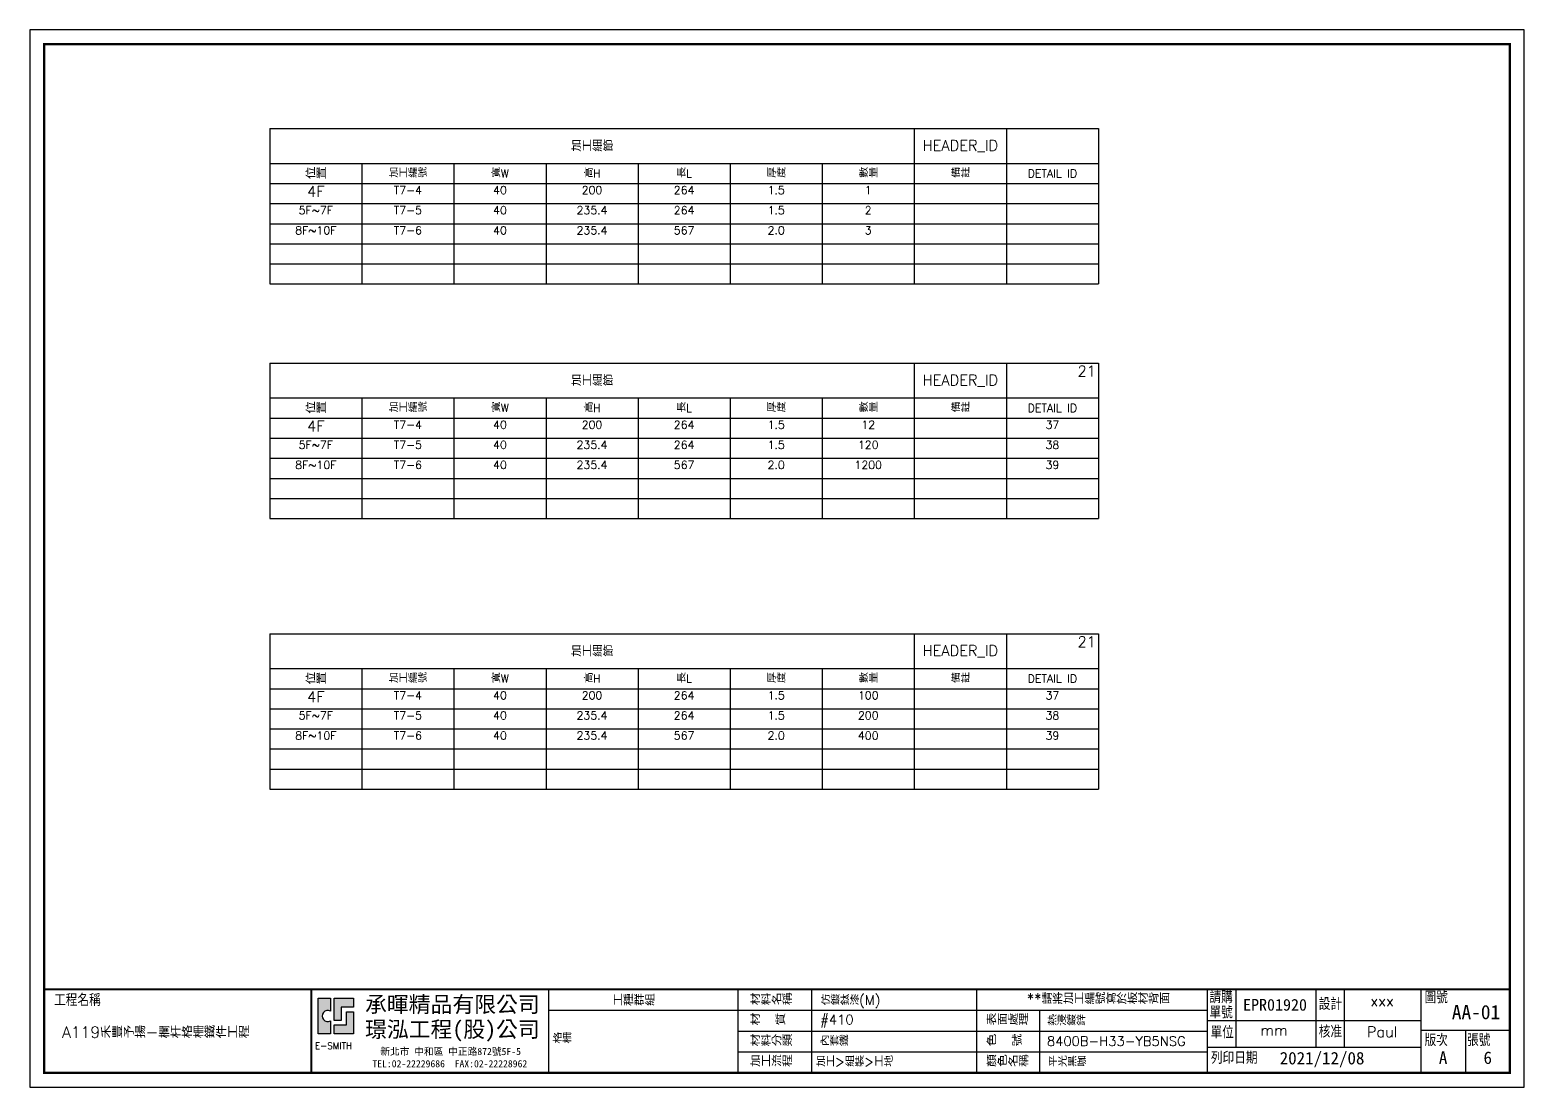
# Model space of a CAD drawing. Header units: millimetres. Extents: x 0 to 1621, y 0 to 297.
# Drawn here: x 1201 to 1621, y 0 to 297 of the extents above; entities that cross this region are included whole.
import ezdxf
from ezdxf.enums import TextEntityAlignment as Align

# ---------------------------------------------------------------- set-up
doc = ezdxf.new("R2010")
doc.units = ezdxf.units.MM
doc.header["$LTSCALE"] = 8
doc.layers.add('圖框', color=140, linetype='Continuous')
doc.styles.get("Standard").update_dxf_attribs({"font": 'romans.shx', "bigfont": '@chineset.shx'})
doc.styles.add('圖框文字', font='kaiu.ttf')
doc.styles.add('標楷', font='kaiu.ttf', dxfattribs={"width": 0.6, "height": 3.5})

# ---------------------------------------------------------------- blocks, each defined once
blk = doc.blocks.new('*T8')
at = {"color": 0, "linetype": 'ByBlock', "lineweight": -2, "transparency": 16777216}
for p, q in [((0, 0), (232.94, 0)), ((0, 0), (0, -43.67)), ((181.17, 0), (181.17, -43.67)), ((207.06, 0), (207.06, -43.67)), ((232.94, 0), (232.94, -43.67)), ((0, -9.79), (232.94, -9.79)), ((25.88, -9.79), (25.88, -43.67)), ((51.76, -9.79), (51.76, -43.67)), ((77.65, -9.79), (77.65, -43.67)), ((103.53, -9.79), (103.53, -43.67)), ((129.41, -9.79), (129.41, -43.67)), ((155.29, -9.79), (155.29, -43.67)), ((0, -15.43), (232.94, -15.43)), ((0, -21.08), (232.94, -21.08)), ((0, -26.73), (232.94, -26.73)), ((0, -32.37), (232.94, -32.37)), ((0, -38.02), (232.94, -38.02)), ((0, -43.67), (232.94, -43.67))]:
    blk.add_line(p, q, dxfattribs=at)
at = {"color": 7, "true_color": 0xffffff, "transparency": 16777216}
for s, insert, char_height, width, attachment_point in [('加工細節', (90.59, -4.89), 3, 179.6747, 5), ('HEADER_ID', (194.12, -4.89), 3, 24.3821, 5), ('21', (232.19, -0.75), 3, 24.3821, 3), ('位置', (12.94, -12.61), 3, 24.3821, 5), ('加工編號', (38.82, -12.61), 2.25, 24.3821, 5), ('寬W', (64.71, -12.61), 2.25, 24.3821, 5), ('高H', (90.59, -12.61), 2.25, 24.3821, 5), ('長L', (116.47, -12.61), 2.25, 24.3821, 5), ('厚度', (142.35, -12.61), 2.25, 24.3821, 5), ('數量', (168.23, -12.61), 2.25, 24.3821, 5), ('備註', (194.12, -12.61), 2.25, 24.3821, 5), ('DETAIL ID', (220, -12.61), 2.25, 24.3821, 5), ('4F', (12.94, -16.18), 3, 24.3821, 2), ('T7-4', (38.82, -16.18), 2.25, 24.3821, 2), ('40', (64.71, -16.18), 2.25, 24.3821, 2), ('200', (90.59, -16.18), 2.25, 24.3821, 2), ('264', (116.47, -16.18), 2.25, 24.3821, 2), ('1.5', (142.35, -16.18), 2.25, 24.3821, 2), ('100', (168.23, -16.18), 2.25, 24.3821, 2), ('37', (220, -16.18), 2.25, 24.3821, 2), ('5F~7F', (12.94, -21.83), 2.25, 24.3821, 2), ('T7-5', (38.82, -21.83), 2.25, 24.3821, 2), ('40', (64.71, -21.83), 2.25, 24.3821, 2), ('235.4', (90.59, -21.83), 2.25, 24.3821, 2), ('264', (116.47, -21.83), 2.25, 24.3821, 2), ('1.5', (142.35, -21.83), 2.25, 24.3821, 2), ('200', (168.23, -21.83), 2.25, 24.3821, 2), ('38', (220, -21.83), 2.25, 24.3821, 2), ('8F~10F', (12.94, -27.48), 2.25, 24.3821, 2), ('T7-6', (38.82, -27.48), 2.25, 24.3821, 2), ('40', (64.71, -27.48), 2.25, 24.3821, 2), ('235.4', (90.59, -27.48), 2.25, 24.3821, 2), ('567', (116.47, -27.48), 2.25, 24.3821, 2), ('2.0', (142.35, -27.48), 2.25, 24.3821, 2), ('400', (168.23, -27.48), 2.25, 24.3821, 2), ('39', (220, -27.48), 2.25, 24.3821, 2)]:
    blk.add_mtext(s, dxfattribs=dict(at, insert=insert, char_height=char_height, width=width, attachment_point=attachment_point))
blk = doc.blocks.new('pr_no')
at = {"layer": '圖框', "color": 6, "style": '標楷'}
blk.add_text('EPR01920', height=3.3, dxfattribs=at).set_placement((-0.19, 2.79), align=Align.CENTER)
blk = doc.blocks.new('version')
at = {"layer": '圖框', "color": 6, "style": '標楷'}
blk.add_text('A', height=3.5, dxfattribs=at).set_placement((0.06, 2.51), align=Align.CENTER)
blk = doc.blocks.new('A3圖框')
at = {"layer": '圖框'}
h = blk.add_hatch(color=256, dxfattribs=at)
h.paths.add_polyline_path([(87.52, 22.46), (91, 22.46), (91, 25), (85.48, 25), (85.48, 18.71), (87.52, 18.71)])
h.paths.add_polyline_path([(84.47, 21.3), (84.47, 25), (81.01, 25), (81.01, 15), (84.47, 15), (84.47, 18.63, -1.73557)])
h.paths.add_polyline_path([(85.48, 17.45), (85.48, 15), (91, 15), (91, 21.19), (88.98, 21.19), (88.98, 17.45)])
for p, q in [((145.73, 27.49), (145.73, 4)), ((198.99, 27.49), (198.99, 4)), ((219.66, 27.49), (219.66, 4)), ((266.06, 27.49), (266.06, 4)), ((331, 4), (331, 27.49)), ((339, 27.49), (339, 11.26)), ((361.43, 27.49), (361.43, 11.26)), ((369.43, 27.49), (369.43, 11.26)), ((391, 27.55), (391, 4)), ((331, 21.56), (145.73, 21.56)), ((283.82, 21.56), (283.82, 4)), ((331, 18.68), (391, 18.68)), ((331, 15.65), (198.99, 15.65)), ((391, 16), (416, 16)), ((403.5, 16), (403.5, 4)), ((331, 9.77), (198.99, 9.77)), ((331, 11.26), (391, 11.26))]:
    blk.add_line(p, q, dxfattribs=at)
at = {"layer": '圖框', "color": 220}
blk.add_lwpolyline([(0, 0), (420, 0), (420, 297), (0, 297)], close=True, dxfattribs=at)
at = {"layer": '圖框', "const_width": 0.6}
blk.add_lwpolyline([(416, 4), (416, 4), (416, 293), (416, 293), (4, 293), (4, 4)], close=True, dxfattribs=at)
for points in [[(4, 27.49), (416, 27.49)], [(79.11, 27.49), (79.11, 4)]]:
    blk.add_lwpolyline(points, dxfattribs=at)
at = {"layer": '圖框'}
blk.add_lwpolyline([(84.47, 25), (84.47, 21.3, 1.73557), (84.47, 18.63), (84.47, 15), (81.01, 15), (81.01, 25)], format="xyb", close=True, dxfattribs=at)
for points in [[(87.52, 18.71), (85.48, 18.71), (85.48, 25), (91, 25), (91, 22.46), (87.52, 22.46)], [(85.48, 15), (85.48, 17.45), (88.98, 17.45), (88.98, 21.19), (91, 21.19), (91, 15)]]:
    blk.add_lwpolyline(points, close=True, dxfattribs=at)
at = {"layer": '圖框', "style": '標楷', "width": 0.8}
for s, p in [('工程名稱', (13.37, 23.08)), ('請購', (334.82, 23.9)), ('設計', (365.55, 21.98)), ('圖號', (395.3, 23.84)), ('單號', (334.82, 19.6)), ('單位', (335.12, 13.99)), ('核准', (365.55, 14.2)), ('版次', (395.3, 11.84)), ('張號', (407.25, 11.84)), ('列印日期', (338.52, 6.85))]:
    blk.add_text(s, height=3, dxfattribs=at).set_placement(p, align=Align.CENTER)
at = {"layer": '圖框'}
for s, height, style, p in [('承暉精品有限公司', 4.5, '標楷', (118.75, 21)), ('璟泓工程(股)公司', 4.5, '標楷', (118.75, 14)), ('新北市 中和區 中正路872號5F-5', 2, '圖框文字', (118.26, 9)), ('TEL:02-22229686  FAX:02-22228962', 2, '圖框文字', (118.03, 5.56))]:
    blk.add_text(s, height=height, dxfattribs=dict(at, style=style)).set_placement(p, align=Align.CENTER)
for s, height, p in [('工種群組', 3, (163.7, 22.93)), ('材料名稱', 3, (202.34, 23.15)), ('**請將加工編號寫於板材背面', 3, (280.24, 23.37)), ('材  質', 3, (202.34, 17.47)), ('表面處理', 3, (268.77, 17.47)), ('材料分類', 3, (202.34, 11.58)), ('色  號', 3, (268.77, 11.58)), ('E-SMITH', 1.8, (80.12, 10.7)), ('加工流程', 3, (202.34, 5.81)), ('顏色名稱', 3, (268.77, 5.81))]:
    blk.add_text(s, height=height, dxfattribs=at).set_placement(p)
blk.add_text('mm', height=3, dxfattribs=at).set_placement((349.7, 14.47), align=Align.CENTER)
at = {"layer": '圖框', "insert": (351.3, 9.88), "char_height": 3.5, "attachment_point": 1, "style": '圖框文字'}
blk.add_mtext('2021/12/08', dxfattribs=at)
blk = doc.blocks.new('標準A3')
at = {"layer": '圖框'}
blk.add_blockref('A3圖框', (0, 0), dxfattribs=at)
at = {"layer": '圖框', "color": 3}
for tag, p, height in [('product_name', (222.29, 23.09), 2.7), ('project_name', (9.8, 13.83), 3.2), ('job_working_plan_name_001', (146.88, 16.59), 2.7), ('spec', (222.16, 17.6), 2.7), ('surface_treatment', (285.95, 17.33), 2.7), ('job_working_plan_name_002', (146.82, 12.09), 2.7), ('product_catelog', (222.03, 11.6), 2.7), ('color_no', (285.88, 11.55), 2.7), ('operation_flow_001', (220.9, 5.83), 2.7), ('color_name', (286.15, 5.78), 2.7), ('operation_flow_002', (220.3, 1.33), 2.7)]:
    blk.add_attdef(tag, p, '', height=height, dxfattribs=at)
blk = doc.blocks.new('*T9')
at = {"color": 0, "linetype": 'ByBlock', "lineweight": -2, "transparency": 16777216}
for p, q in [((0, 0), (232.94, 0)), ((0, 0), (0, -43.67)), ((181.17, 0), (181.17, -43.67)), ((207.06, 0), (207.06, -43.67)), ((232.94, 0), (232.94, -43.67)), ((0, -9.79), (232.94, -9.79)), ((25.88, -9.79), (25.88, -43.67)), ((51.76, -9.79), (51.76, -43.67)), ((77.65, -9.79), (77.65, -43.67)), ((103.53, -9.79), (103.53, -43.67)), ((129.41, -9.79), (129.41, -43.67)), ((155.29, -9.79), (155.29, -43.67)), ((0, -15.43), (232.94, -15.43)), ((0, -21.08), (232.94, -21.08)), ((0, -26.73), (232.94, -26.73)), ((0, -32.37), (232.94, -32.37)), ((0, -38.02), (232.94, -38.02)), ((0, -43.67), (232.94, -43.67))]:
    blk.add_line(p, q, dxfattribs=at)
at = {"color": 7, "true_color": 0xffffff, "transparency": 16777216}
for s, insert, char_height, width, attachment_point in [('加工細節', (90.59, -4.89), 3, 179.6747, 5), ('HEADER_ID', (194.12, -4.89), 3, 24.3821, 5), ('21', (232.19, -0.75), 3, 24.3821, 3), ('位置', (12.94, -12.61), 3, 24.3821, 5), ('加工編號', (38.82, -12.61), 2.25, 24.3821, 5), ('寬W', (64.71, -12.61), 2.25, 24.3821, 5), ('高H', (90.59, -12.61), 2.25, 24.3821, 5), ('長L', (116.47, -12.61), 2.25, 24.3821, 5), ('厚度', (142.35, -12.61), 2.25, 24.3821, 5), ('數量', (168.23, -12.61), 2.25, 24.3821, 5), ('備註', (194.12, -12.61), 2.25, 24.3821, 5), ('DETAIL ID', (220, -12.61), 2.25, 24.3821, 5), ('4F', (12.94, -16.18), 3, 24.3821, 2), ('T7-4', (38.82, -16.18), 2.25, 24.3821, 2), ('40', (64.71, -16.18), 2.25, 24.3821, 2), ('200', (90.59, -16.18), 2.25, 24.3821, 2), ('264', (116.47, -16.18), 2.25, 24.3821, 2), ('1.5', (142.35, -16.18), 2.25, 24.3821, 2), ('12', (168.23, -16.18), 2.25, 24.3821, 2), ('37', (220, -16.18), 2.25, 24.3821, 2), ('5F~7F', (12.94, -21.83), 2.25, 24.3821, 2), ('T7-5', (38.82, -21.83), 2.25, 24.3821, 2), ('40', (64.71, -21.83), 2.25, 24.3821, 2), ('235.4', (90.59, -21.83), 2.25, 24.3821, 2), ('264', (116.47, -21.83), 2.25, 24.3821, 2), ('1.5', (142.35, -21.83), 2.25, 24.3821, 2), ('120', (168.23, -21.83), 2.25, 24.3821, 2), ('38', (220, -21.83), 2.25, 24.3821, 2), ('8F~10F', (12.94, -27.48), 2.25, 24.3821, 2), ('T7-6', (38.82, -27.48), 2.25, 24.3821, 2), ('40', (64.71, -27.48), 2.25, 24.3821, 2), ('235.4', (90.59, -27.48), 2.25, 24.3821, 2), ('567', (116.47, -27.48), 2.25, 24.3821, 2), ('2.0', (142.35, -27.48), 2.25, 24.3821, 2), ('1200', (168.23, -27.48), 2.25, 24.3821, 2), ('39', (220, -27.48), 2.25, 24.3821, 2)]:
    blk.add_mtext(s, dxfattribs=dict(at, insert=insert, char_height=char_height, width=width, attachment_point=attachment_point))
blk = doc.blocks.new('*T10')
at = {"color": 0, "linetype": 'ByBlock', "lineweight": -2, "transparency": 16777216}
for p, q in [((0, 0), (232.94, 0)), ((0, 0), (0, -43.67)), ((181.17, 0), (181.17, -43.67)), ((207.06, 0), (207.06, -43.67)), ((232.94, 0), (232.94, -43.67)), ((0, -9.79), (232.94, -9.79)), ((25.88, -9.79), (25.88, -43.67)), ((51.76, -9.79), (51.76, -43.67)), ((77.65, -9.79), (77.65, -43.67)), ((103.53, -9.79), (103.53, -43.67)), ((129.41, -9.79), (129.41, -43.67)), ((155.29, -9.79), (155.29, -43.67)), ((0, -15.43), (232.94, -15.43)), ((0, -21.08), (232.94, -21.08)), ((0, -26.73), (232.94, -26.73)), ((0, -32.37), (232.94, -32.37)), ((0, -38.02), (232.94, -38.02)), ((0, -43.67), (232.94, -43.67))]:
    blk.add_line(p, q, dxfattribs=at)
at = {"color": 7, "true_color": 0xffffff, "transparency": 16777216}
for s, insert, char_height, width, attachment_point in [('加工細節', (90.59, -4.89), 3, 179.6747, 5), ('HEADER_ID', (194.12, -4.89), 3, 24.3821, 5), ('位置', (12.94, -12.61), 3, 24.3821, 5), ('加工編號', (38.82, -12.61), 2.25, 24.3821, 5), ('寬W', (64.71, -12.61), 2.25, 24.3821, 5), ('高H', (90.59, -12.61), 2.25, 24.3821, 5), ('長L', (116.47, -12.61), 2.25, 24.3821, 5), ('厚度', (142.35, -12.61), 2.25, 24.3821, 5), ('數量', (168.23, -12.61), 2.25, 24.3821, 5), ('備註', (194.12, -12.61), 2.25, 24.3821, 5), ('DETAIL ID', (220, -12.61), 2.25, 24.3821, 5), ('4F', (12.94, -16.18), 3, 24.3821, 2), ('T7-4', (38.82, -16.18), 2.25, 24.3821, 2), ('40', (64.71, -16.18), 2.25, 24.3821, 2), ('200', (90.59, -16.18), 2.25, 24.3821, 2), ('264', (116.47, -16.18), 2.25, 24.3821, 2), ('1.5', (142.35, -16.18), 2.25, 24.3821, 2), ('1', (168.23, -16.18), 2.25, 24.3821, 2), ('5F~7F', (12.94, -21.83), 2.25, 24.3821, 2), ('T7-5', (38.82, -21.83), 2.25, 24.3821, 2), ('40', (64.71, -21.83), 2.25, 24.3821, 2), ('235.4', (90.59, -21.83), 2.25, 24.3821, 2), ('264', (116.47, -21.83), 2.25, 24.3821, 2), ('1.5', (142.35, -21.83), 2.25, 24.3821, 2), ('2', (168.23, -21.83), 2.25, 24.3821, 2), ('8F~10F', (12.94, -27.48), 2.25, 24.3821, 2), ('T7-6', (38.82, -27.48), 2.25, 24.3821, 2), ('40', (64.71, -27.48), 2.25, 24.3821, 2), ('235.4', (90.59, -27.48), 2.25, 24.3821, 2), ('567', (116.47, -27.48), 2.25, 24.3821, 2), ('2.0', (142.35, -27.48), 2.25, 24.3821, 2), ('3', (168.23, -27.48), 2.25, 24.3821, 2)]:
    blk.add_mtext(s, dxfattribs=dict(at, insert=insert, char_height=char_height, width=width, attachment_point=attachment_point))

msp = doc.modelspace()

# ---------------------------------------------------------------- block references
for name, p in [('*T10', (1268.46, 269.29)), ('*T9', (1268.46, 203.39)), ('*T8', (1268.46, 127.36))]:
    msp.add_blockref(name, p)
at = {"layer": '圖框'}
ref = msp.add_blockref('標準A3', (1201.04, 0), dxfattribs=at)
ref.add_attrib('job_working_plan_name_001', '格柵', (1347.92, 12.37), dxfattribs={"color": 3, "height": 2.7})
ref.add_attrib('color_name', '平光黑咖', (1487.19, 5.78), dxfattribs={"color": 3, "height": 2.7})
ref.add_attrib('color_no', '8400B-H33-YB5NSG', (1486.92, 11.55), dxfattribs={"color": 3, "height": 2.7})
ref.add_attrib('surface_treatment', '熱浸鍍鋅', (1486.99, 17.33), dxfattribs={"color": 3, "height": 2.7})
ref.add_attrib('operation_flow_001', '加工>組裝>工地', (1421.94, 5.83), dxfattribs={"color": 3, "height": 2.7})
ref.add_attrib('product_catelog', '內套鐵', (1423.07, 11.6), dxfattribs={"color": 3, "height": 2.7})
ref.add_attrib('spec', '#410', (1423.2, 17.6), dxfattribs={"color": 3, "height": 2.7})
ref.add_attrib('product_name', '仿鍍鈦漆(M)', (1423.32, 23.09), dxfattribs={"color": 3, "height": 2.7})
ref.add_attrib('project_name_001', 'A119禾豐予揚-欄杆格柵鐵件工程', (1210.08, 13.83), dxfattribs={"color": 3, "height": 3.2})
for name, p in [('pr_no', (1551.21, 18.68)), ('version', (1598.21, 4))]:
    msp.add_blockref(name, p, dxfattribs=at)

# ---------------------------------------------------------------- texts
at = {"layer": '圖框', "color": 2}
for s, p in [('xxx', (1581.14, 22.7)), ('Paul', (1581.14, 14.01))]:
    msp.add_text(s, height=3, dxfattribs=at).set_placement(p, align=Align.CENTER)
at = {"layer": '圖框', "color": 2, "style": '標楷'}
for s, height, p in [('AA-01', 4, (1607.52, 19.07)), ('6', 3.5, (1610.81, 6.51))]:
    msp.add_text(s, height=height, dxfattribs=at).set_placement(p, align=Align.CENTER)

doc.saveas('drawing.dxf')
